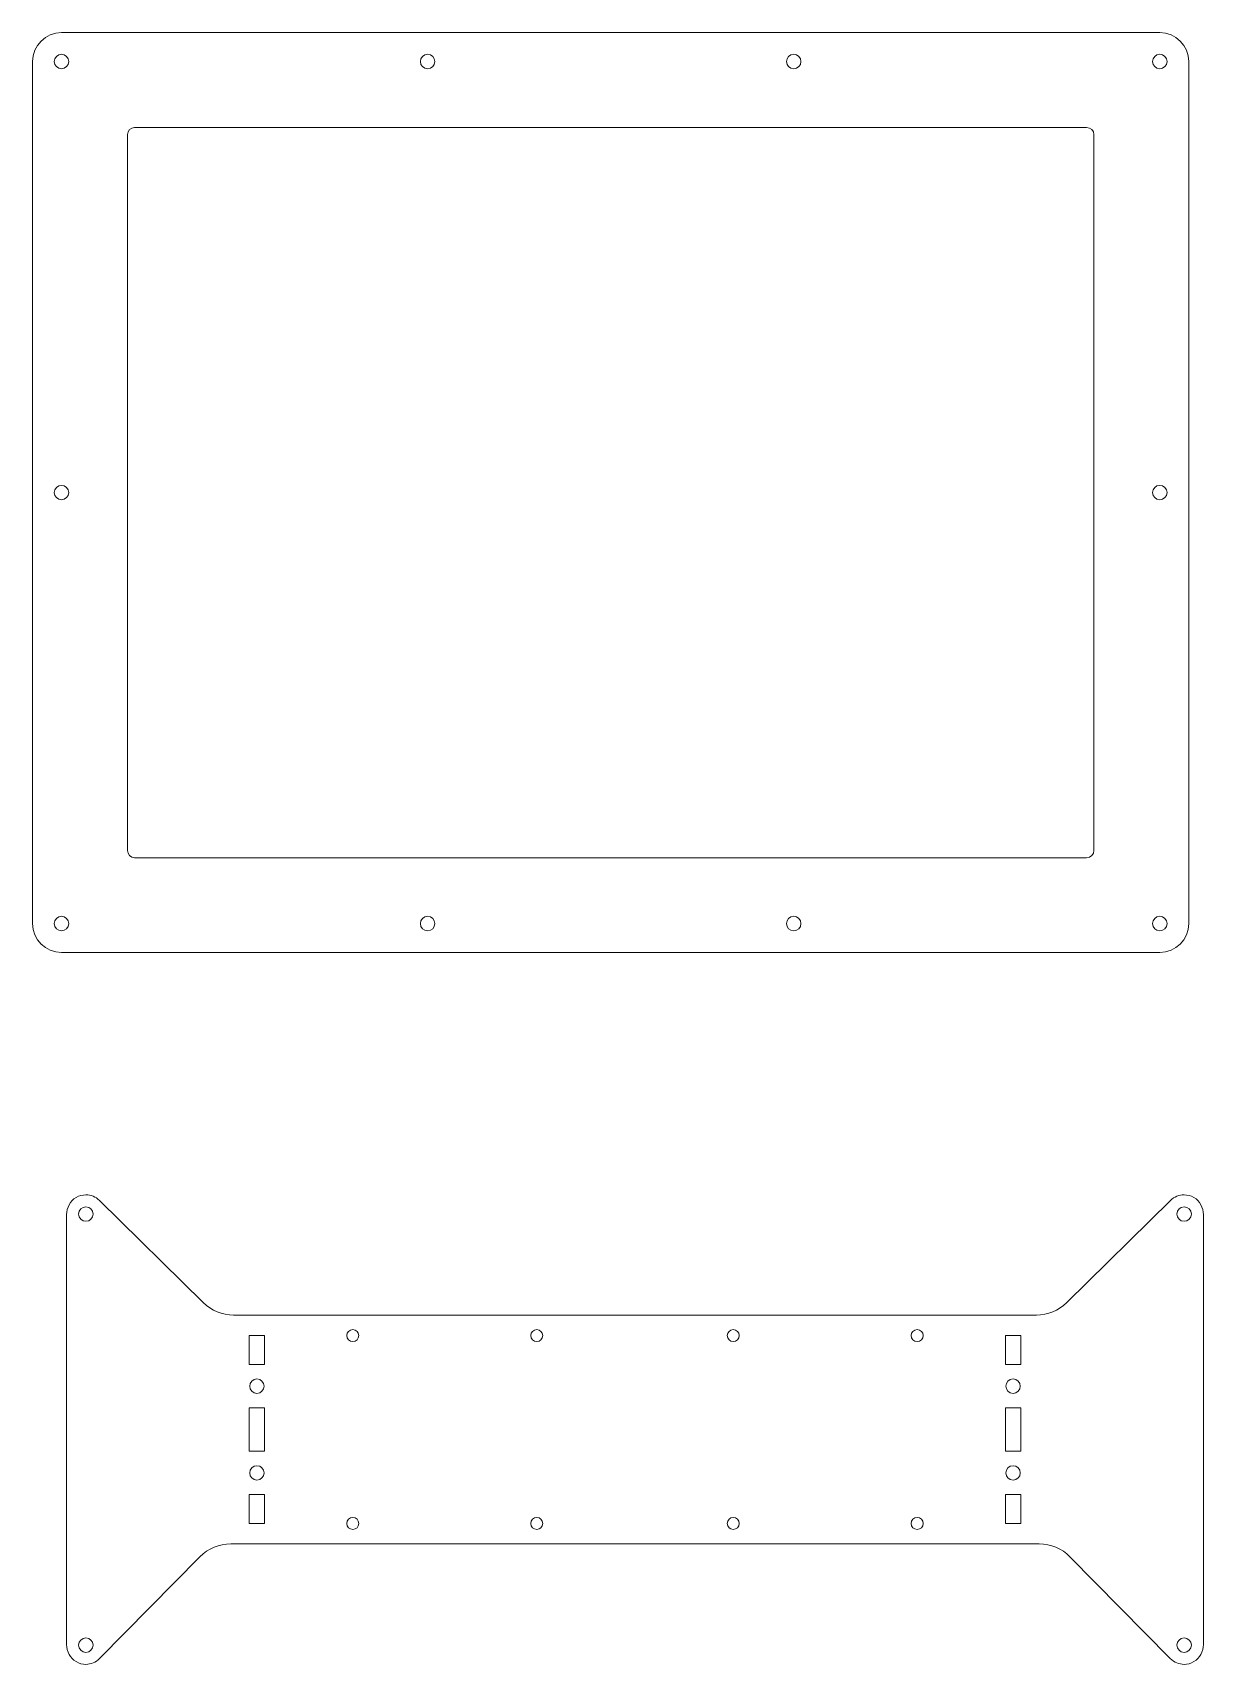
# Model space of a CAD drawing. Header units: inches. Extents: x 1.1 to 52.7, y 1 to 52.6.
# Drawn here: x 24.9 to 34.47, y 27.5 to 40.84 of the extents above; entities that cross this region are included whole.
import ezdxf

# ---------------------------------------------------------------- set-up
doc = ezdxf.new("R2010")
doc.units = ezdxf.units.IN
doc.header["$MEASUREMENT"] = 0
doc.layers.add('Artwork', color=7, linetype='Continuous')

msp = doc.modelspace()

# ---------------------------------------------------------------- linework, layer by layer
at = {"layer": 'Artwork', "lineweight": 5}
for points in [[(25.132, 40.842), (25.002, 40.842), (24.896, 40.736), (24.896, 40.606)], [(34.109, 40.842), (34.109, 40.842), (25.132, 40.842), (25.132, 40.842)], [(34.345, 40.606), (34.345, 40.736), (34.239, 40.842), (34.109, 40.842)], [(24.896, 40.606), (24.896, 40.606), (24.896, 33.559), (24.896, 33.559)], [(34.345, 33.559), (34.345, 33.559), (34.345, 40.606), (34.345, 40.606)], [(25.671, 40.008), (25.671, 40.041), (25.697, 40.067), (25.73, 40.067)], [(25.73, 40.067), (25.73, 40.067), (33.511, 40.067), (33.511, 40.067)], [(33.511, 40.067), (33.544, 40.067), (33.571, 40.041), (33.571, 40.008)], [(25.671, 34.157), (25.671, 34.157), (25.671, 40.008), (25.671, 40.008)], [(33.571, 40.008), (33.571, 40.008), (33.571, 34.157), (33.571, 34.157)], [(25.73, 34.097), (25.697, 34.097), (25.671, 34.124), (25.671, 34.157)], [(33.571, 34.157), (33.571, 34.124), (33.544, 34.097), (33.511, 34.097)], [(33.511, 34.097), (33.511, 34.097), (25.73, 34.097), (25.73, 34.097)], [(24.896, 33.559), (24.896, 33.428), (25.002, 33.322), (25.132, 33.322)], [(34.109, 33.322), (34.239, 33.322), (34.345, 33.428), (34.345, 33.559)], [(25.132, 33.322), (25.132, 33.322), (34.109, 33.322), (34.109, 33.322)], [(26.29, 30.46), (26.29, 30.46), (25.442, 31.296), (25.442, 31.296)], [(34.197, 31.296), (34.197, 31.296), (33.348, 30.46), (33.348, 30.46)], [(25.174, 31.18), (25.174, 31.18), (25.174, 27.665), (25.174, 27.665)], [(34.465, 27.665), (34.465, 27.665), (34.465, 31.18), (34.465, 31.18)], [(26.539, 30.358), (26.446, 30.358), (26.357, 30.394), (26.29, 30.46)], [(33.348, 30.46), (33.282, 30.394), (33.193, 30.358), (33.1, 30.358)], [(33.1, 30.358), (33.1, 30.358), (26.539, 30.358), (26.539, 30.358)], [(26.264, 28.382), (26.33, 28.45), (26.421, 28.488), (26.516, 28.488)], [(26.516, 28.488), (26.516, 28.488), (33.123, 28.488), (33.123, 28.488)], [(33.123, 28.488), (33.217, 28.488), (33.308, 28.45), (33.375, 28.382)], [(25.443, 27.55), (25.443, 27.55), (26.264, 28.382), (26.264, 28.382)], [(33.375, 28.382), (33.375, 28.382), (34.195, 27.55), (34.195, 27.55)]]:
    msp.add_open_spline(points, degree=3, dxfattribs=at)
for points, knots in [([(25.191, 40.606), (25.191, 40.638), (25.165, 40.665), (25.132, 40.665), (25.132, 40.665), (25.1, 40.665), (25.073, 40.638), (25.073, 40.606), (25.073, 40.606), (25.073, 40.573), (25.1, 40.547), (25.132, 40.547), (25.132, 40.547), (25.165, 40.547), (25.191, 40.573), (25.191, 40.606)], [0, 0, 0, 0, 0.25, 0.25, 0.25, 0.25, 0.5, 0.5, 0.5, 0.5, 0.75, 0.75, 0.75, 0.75, 1, 1, 1, 1]), ([(28.183, 40.606), (28.183, 40.638), (28.157, 40.665), (28.124, 40.665), (28.124, 40.665), (28.092, 40.665), (28.065, 40.638), (28.065, 40.606), (28.065, 40.606), (28.065, 40.573), (28.092, 40.547), (28.124, 40.547), (28.124, 40.547), (28.157, 40.547), (28.183, 40.573), (28.183, 40.606)], [0, 0, 0, 0, 0.25, 0.25, 0.25, 0.25, 0.5, 0.5, 0.5, 0.5, 0.75, 0.75, 0.75, 0.75, 1, 1, 1, 1]), ([(31.176, 40.606), (31.176, 40.638), (31.149, 40.665), (31.117, 40.665), (31.117, 40.665), (31.084, 40.665), (31.058, 40.638), (31.058, 40.606), (31.058, 40.606), (31.058, 40.573), (31.084, 40.547), (31.117, 40.547), (31.117, 40.547), (31.149, 40.547), (31.176, 40.573), (31.176, 40.606)], [0, 0, 0, 0, 0.25, 0.25, 0.25, 0.25, 0.5, 0.5, 0.5, 0.5, 0.75, 0.75, 0.75, 0.75, 1, 1, 1, 1]), ([(34.168, 40.606), (34.168, 40.638), (34.141, 40.665), (34.109, 40.665), (34.109, 40.665), (34.076, 40.665), (34.05, 40.638), (34.05, 40.606), (34.05, 40.606), (34.05, 40.573), (34.076, 40.547), (34.109, 40.547), (34.109, 40.547), (34.141, 40.547), (34.168, 40.573), (34.168, 40.606)], [0, 0, 0, 0, 0.25, 0.25, 0.25, 0.25, 0.5, 0.5, 0.5, 0.5, 0.75, 0.75, 0.75, 0.75, 1, 1, 1, 1]), ([(25.191, 37.082), (25.191, 37.115), (25.165, 37.141), (25.132, 37.141), (25.132, 37.141), (25.1, 37.141), (25.073, 37.115), (25.073, 37.082), (25.073, 37.082), (25.073, 37.05), (25.1, 37.023), (25.132, 37.023), (25.132, 37.023), (25.165, 37.023), (25.191, 37.05), (25.191, 37.082)], [0, 0, 0, 0, 0.25, 0.25, 0.25, 0.25, 0.5, 0.5, 0.5, 0.5, 0.75, 0.75, 0.75, 0.75, 1, 1, 1, 1]), ([(34.168, 37.082), (34.168, 37.115), (34.141, 37.141), (34.109, 37.141), (34.109, 37.141), (34.076, 37.141), (34.05, 37.115), (34.05, 37.082), (34.05, 37.082), (34.05, 37.05), (34.076, 37.023), (34.109, 37.023), (34.109, 37.023), (34.141, 37.023), (34.168, 37.05), (34.168, 37.082)], [0, 0, 0, 0, 0.25, 0.25, 0.25, 0.25, 0.5, 0.5, 0.5, 0.5, 0.75, 0.75, 0.75, 0.75, 1, 1, 1, 1]), ([(25.191, 33.559), (25.191, 33.591), (25.165, 33.618), (25.132, 33.618), (25.132, 33.618), (25.1, 33.618), (25.073, 33.591), (25.073, 33.559), (25.073, 33.559), (25.073, 33.526), (25.1, 33.5), (25.132, 33.5), (25.132, 33.5), (25.165, 33.5), (25.191, 33.526), (25.191, 33.559)], [0, 0, 0, 0, 0.25, 0.25, 0.25, 0.25, 0.5, 0.5, 0.5, 0.5, 0.75, 0.75, 0.75, 0.75, 1, 1, 1, 1]), ([(28.183, 33.559), (28.183, 33.591), (28.157, 33.618), (28.124, 33.618), (28.124, 33.618), (28.092, 33.618), (28.065, 33.591), (28.065, 33.559), (28.065, 33.559), (28.065, 33.526), (28.092, 33.5), (28.124, 33.5), (28.124, 33.5), (28.157, 33.5), (28.183, 33.526), (28.183, 33.559)], [0, 0, 0, 0, 0.25, 0.25, 0.25, 0.25, 0.5, 0.5, 0.5, 0.5, 0.75, 0.75, 0.75, 0.75, 1, 1, 1, 1]), ([(31.176, 33.559), (31.176, 33.591), (31.149, 33.618), (31.117, 33.618), (31.117, 33.618), (31.084, 33.618), (31.058, 33.591), (31.058, 33.559), (31.058, 33.559), (31.058, 33.526), (31.084, 33.5), (31.117, 33.5), (31.117, 33.5), (31.149, 33.5), (31.176, 33.526), (31.176, 33.559)], [0, 0, 0, 0, 0.25, 0.25, 0.25, 0.25, 0.5, 0.5, 0.5, 0.5, 0.75, 0.75, 0.75, 0.75, 1, 1, 1, 1]), ([(34.168, 33.559), (34.168, 33.591), (34.141, 33.618), (34.109, 33.618), (34.109, 33.618), (34.076, 33.618), (34.05, 33.591), (34.05, 33.559), (34.05, 33.559), (34.05, 33.526), (34.076, 33.5), (34.109, 33.5), (34.109, 33.5), (34.141, 33.5), (34.168, 33.526), (34.168, 33.559)], [0, 0, 0, 0, 0.25, 0.25, 0.25, 0.25, 0.5, 0.5, 0.5, 0.5, 0.75, 0.75, 0.75, 0.75, 1, 1, 1, 1]), ([(25.442, 31.296), (25.412, 31.326), (25.372, 31.341), (25.331, 31.341), (25.331, 31.341), (25.304, 31.341), (25.276, 31.334), (25.251, 31.32), (25.251, 31.32), (25.202, 31.291), (25.174, 31.236), (25.174, 31.18)], [0, 0, 0, 0, 0.333333, 0.333333, 0.333333, 0.333333, 0.666667, 0.666667, 0.666667, 0.666667, 1, 1, 1, 1]), ([(25.272, 31.184), (25.272, 31.151), (25.299, 31.125), (25.331, 31.125), (25.331, 31.125), (25.364, 31.125), (25.39, 31.151), (25.39, 31.184), (25.39, 31.184), (25.39, 31.217), (25.364, 31.243), (25.331, 31.243), (25.331, 31.243), (25.299, 31.243), (25.272, 31.217), (25.272, 31.184)], [0, 0, 0, 0, 0.25, 0.25, 0.25, 0.25, 0.5, 0.5, 0.5, 0.5, 0.75, 0.75, 0.75, 0.75, 1, 1, 1, 1]), ([(34.465, 31.18), (34.465, 31.236), (34.437, 31.291), (34.388, 31.32), (34.388, 31.32), (34.363, 31.334), (34.335, 31.341), (34.308, 31.341), (34.308, 31.341), (34.267, 31.341), (34.227, 31.326), (34.197, 31.296)], [0, 0, 0, 0, 0.333333, 0.333333, 0.333333, 0.333333, 0.666667, 0.666667, 0.666667, 0.666667, 1, 1, 1, 1]), ([(34.249, 31.184), (34.249, 31.151), (34.275, 31.125), (34.308, 31.125), (34.308, 31.125), (34.34, 31.125), (34.367, 31.151), (34.367, 31.184), (34.367, 31.184), (34.367, 31.217), (34.34, 31.243), (34.308, 31.243), (34.308, 31.243), (34.275, 31.243), (34.249, 31.217), (34.249, 31.184)], [0, 0, 0, 0, 0.25, 0.25, 0.25, 0.25, 0.5, 0.5, 0.5, 0.5, 0.75, 0.75, 0.75, 0.75, 1, 1, 1, 1]), ([(26.666, 29.954), (26.666, 29.954), (26.792, 29.954), (26.792, 29.954), (26.792, 29.954), (26.792, 29.954), (26.792, 30.19), (26.792, 30.19), (26.792, 30.19), (26.792, 30.19), (26.666, 30.19), (26.666, 30.19), (26.666, 30.19), (26.666, 30.19), (26.666, 29.954), (26.666, 29.954)], [0, 0, 0, 0, 0.25, 0.25, 0.25, 0.25, 0.5, 0.5, 0.5, 0.5, 0.75, 0.75, 0.75, 0.75, 1, 1, 1, 1]), ([(27.562, 30.19), (27.562, 30.163), (27.54, 30.141), (27.513, 30.141), (27.513, 30.141), (27.485, 30.141), (27.463, 30.163), (27.463, 30.19), (27.463, 30.19), (27.463, 30.217), (27.485, 30.24), (27.513, 30.24), (27.513, 30.24), (27.54, 30.24), (27.562, 30.217), (27.562, 30.19)], [0, 0, 0, 0, 0.25, 0.25, 0.25, 0.25, 0.5, 0.5, 0.5, 0.5, 0.75, 0.75, 0.75, 0.75, 1, 1, 1, 1]), ([(28.967, 30.19), (28.967, 30.163), (28.989, 30.141), (29.016, 30.141), (29.016, 30.141), (29.043, 30.141), (29.065, 30.163), (29.065, 30.19), (29.065, 30.19), (29.065, 30.217), (29.043, 30.24), (29.016, 30.24), (29.016, 30.24), (28.989, 30.24), (28.967, 30.217), (28.967, 30.19)], [0, 0, 0, 0, 0.25, 0.25, 0.25, 0.25, 0.5, 0.5, 0.5, 0.5, 0.75, 0.75, 0.75, 0.75, 1, 1, 1, 1]), ([(30.672, 30.19), (30.672, 30.163), (30.65, 30.141), (30.623, 30.141), (30.623, 30.141), (30.596, 30.141), (30.574, 30.163), (30.574, 30.19), (30.574, 30.19), (30.574, 30.217), (30.596, 30.24), (30.623, 30.24), (30.623, 30.24), (30.65, 30.24), (30.672, 30.217), (30.672, 30.19)], [0, 0, 0, 0, 0.25, 0.25, 0.25, 0.25, 0.5, 0.5, 0.5, 0.5, 0.75, 0.75, 0.75, 0.75, 1, 1, 1, 1]), ([(32.077, 30.19), (32.077, 30.163), (32.099, 30.141), (32.126, 30.141), (32.126, 30.141), (32.153, 30.141), (32.175, 30.163), (32.175, 30.19), (32.175, 30.19), (32.175, 30.217), (32.153, 30.24), (32.126, 30.24), (32.126, 30.24), (32.099, 30.24), (32.077, 30.217), (32.077, 30.19)], [0, 0, 0, 0, 0.25, 0.25, 0.25, 0.25, 0.5, 0.5, 0.5, 0.5, 0.75, 0.75, 0.75, 0.75, 1, 1, 1, 1]), ([(32.847, 29.954), (32.847, 29.954), (32.973, 29.954), (32.973, 29.954), (32.973, 29.954), (32.973, 29.954), (32.973, 30.19), (32.973, 30.19), (32.973, 30.19), (32.973, 30.19), (32.847, 30.19), (32.847, 30.19), (32.847, 30.19), (32.847, 30.19), (32.847, 29.954), (32.847, 29.954)], [0, 0, 0, 0, 0.25, 0.25, 0.25, 0.25, 0.5, 0.5, 0.5, 0.5, 0.75, 0.75, 0.75, 0.75, 1, 1, 1, 1]), ([(26.67, 29.777), (26.67, 29.745), (26.696, 29.718), (26.729, 29.718), (26.729, 29.718), (26.761, 29.718), (26.788, 29.745), (26.788, 29.777), (26.788, 29.777), (26.788, 29.81), (26.761, 29.836), (26.729, 29.836), (26.729, 29.836), (26.696, 29.836), (26.67, 29.81), (26.67, 29.777)], [0, 0, 0, 0, 0.25, 0.25, 0.25, 0.25, 0.5, 0.5, 0.5, 0.5, 0.75, 0.75, 0.75, 0.75, 1, 1, 1, 1]), ([(32.851, 29.777), (32.851, 29.745), (32.877, 29.718), (32.91, 29.718), (32.91, 29.718), (32.943, 29.718), (32.969, 29.745), (32.969, 29.777), (32.969, 29.777), (32.969, 29.81), (32.943, 29.836), (32.91, 29.836), (32.91, 29.836), (32.877, 29.836), (32.851, 29.81), (32.851, 29.777)], [0, 0, 0, 0, 0.25, 0.25, 0.25, 0.25, 0.5, 0.5, 0.5, 0.5, 0.75, 0.75, 0.75, 0.75, 1, 1, 1, 1]), ([(26.666, 29.245), (26.666, 29.245), (26.792, 29.245), (26.792, 29.245), (26.792, 29.245), (26.792, 29.245), (26.792, 29.6), (26.792, 29.6), (26.792, 29.6), (26.792, 29.6), (26.666, 29.6), (26.666, 29.6), (26.666, 29.6), (26.666, 29.6), (26.666, 29.245), (26.666, 29.245)], [0, 0, 0, 0, 0.25, 0.25, 0.25, 0.25, 0.5, 0.5, 0.5, 0.5, 0.75, 0.75, 0.75, 0.75, 1, 1, 1, 1]), ([(32.847, 29.245), (32.847, 29.245), (32.973, 29.245), (32.973, 29.245), (32.973, 29.245), (32.973, 29.245), (32.973, 29.6), (32.973, 29.6), (32.973, 29.6), (32.973, 29.6), (32.847, 29.6), (32.847, 29.6), (32.847, 29.6), (32.847, 29.6), (32.847, 29.245), (32.847, 29.245)], [0, 0, 0, 0, 0.25, 0.25, 0.25, 0.25, 0.5, 0.5, 0.5, 0.5, 0.75, 0.75, 0.75, 0.75, 1, 1, 1, 1]), ([(26.67, 29.068), (26.67, 29.036), (26.696, 29.009), (26.729, 29.009), (26.729, 29.009), (26.761, 29.009), (26.788, 29.036), (26.788, 29.068), (26.788, 29.068), (26.788, 29.101), (26.761, 29.127), (26.729, 29.127), (26.729, 29.127), (26.696, 29.127), (26.67, 29.101), (26.67, 29.068)], [0, 0, 0, 0, 0.25, 0.25, 0.25, 0.25, 0.5, 0.5, 0.5, 0.5, 0.75, 0.75, 0.75, 0.75, 1, 1, 1, 1]), ([(32.851, 29.068), (32.851, 29.036), (32.877, 29.009), (32.91, 29.009), (32.91, 29.009), (32.943, 29.009), (32.969, 29.036), (32.969, 29.068), (32.969, 29.068), (32.969, 29.101), (32.943, 29.127), (32.91, 29.127), (32.91, 29.127), (32.877, 29.127), (32.851, 29.101), (32.851, 29.068)], [0, 0, 0, 0, 0.25, 0.25, 0.25, 0.25, 0.5, 0.5, 0.5, 0.5, 0.75, 0.75, 0.75, 0.75, 1, 1, 1, 1]), ([(26.666, 28.655), (26.666, 28.655), (26.792, 28.655), (26.792, 28.655), (26.792, 28.655), (26.792, 28.655), (26.792, 28.891), (26.792, 28.891), (26.792, 28.891), (26.792, 28.891), (26.666, 28.891), (26.666, 28.891), (26.666, 28.891), (26.666, 28.891), (26.666, 28.655), (26.666, 28.655)], [0, 0, 0, 0, 0.25, 0.25, 0.25, 0.25, 0.5, 0.5, 0.5, 0.5, 0.75, 0.75, 0.75, 0.75, 1, 1, 1, 1]), ([(32.847, 28.655), (32.847, 28.655), (32.973, 28.655), (32.973, 28.655), (32.973, 28.655), (32.973, 28.655), (32.973, 28.891), (32.973, 28.891), (32.973, 28.891), (32.973, 28.891), (32.847, 28.891), (32.847, 28.891), (32.847, 28.891), (32.847, 28.891), (32.847, 28.655), (32.847, 28.655)], [0, 0, 0, 0, 0.25, 0.25, 0.25, 0.25, 0.5, 0.5, 0.5, 0.5, 0.75, 0.75, 0.75, 0.75, 1, 1, 1, 1]), ([(27.562, 28.655), (27.562, 28.628), (27.54, 28.606), (27.513, 28.606), (27.513, 28.606), (27.485, 28.606), (27.463, 28.628), (27.463, 28.655), (27.463, 28.655), (27.463, 28.682), (27.485, 28.704), (27.513, 28.704), (27.513, 28.704), (27.54, 28.704), (27.562, 28.682), (27.562, 28.655)], [0, 0, 0, 0, 0.25, 0.25, 0.25, 0.25, 0.5, 0.5, 0.5, 0.5, 0.75, 0.75, 0.75, 0.75, 1, 1, 1, 1]), ([(28.967, 28.655), (28.967, 28.628), (28.989, 28.606), (29.016, 28.606), (29.016, 28.606), (29.043, 28.606), (29.065, 28.628), (29.065, 28.655), (29.065, 28.655), (29.065, 28.682), (29.043, 28.704), (29.016, 28.704), (29.016, 28.704), (28.989, 28.704), (28.967, 28.682), (28.967, 28.655)], [0, 0, 0, 0, 0.25, 0.25, 0.25, 0.25, 0.5, 0.5, 0.5, 0.5, 0.75, 0.75, 0.75, 0.75, 1, 1, 1, 1]), ([(30.672, 28.655), (30.672, 28.628), (30.65, 28.606), (30.623, 28.606), (30.623, 28.606), (30.596, 28.606), (30.574, 28.628), (30.574, 28.655), (30.574, 28.655), (30.574, 28.682), (30.596, 28.704), (30.623, 28.704), (30.623, 28.704), (30.65, 28.704), (30.672, 28.682), (30.672, 28.655)], [0, 0, 0, 0, 0.25, 0.25, 0.25, 0.25, 0.5, 0.5, 0.5, 0.5, 0.75, 0.75, 0.75, 0.75, 1, 1, 1, 1]), ([(32.077, 28.655), (32.077, 28.628), (32.099, 28.606), (32.126, 28.606), (32.126, 28.606), (32.153, 28.606), (32.175, 28.628), (32.175, 28.655), (32.175, 28.655), (32.175, 28.682), (32.153, 28.704), (32.126, 28.704), (32.126, 28.704), (32.099, 28.704), (32.077, 28.682), (32.077, 28.655)], [0, 0, 0, 0, 0.25, 0.25, 0.25, 0.25, 0.5, 0.5, 0.5, 0.5, 0.75, 0.75, 0.75, 0.75, 1, 1, 1, 1]), ([(25.174, 27.665), (25.174, 27.608), (25.202, 27.554), (25.251, 27.525), (25.251, 27.525), (25.276, 27.51), (25.304, 27.503), (25.331, 27.503), (25.331, 27.503), (25.373, 27.503), (25.413, 27.519), (25.443, 27.55)], [0, 0, 0, 0, 0.333333, 0.333333, 0.333333, 0.333333, 0.666667, 0.666667, 0.666667, 0.666667, 1, 1, 1, 1]), ([(25.272, 27.66), (25.272, 27.628), (25.299, 27.601), (25.331, 27.601), (25.331, 27.601), (25.364, 27.601), (25.39, 27.628), (25.39, 27.66), (25.39, 27.66), (25.39, 27.693), (25.364, 27.719), (25.331, 27.719), (25.331, 27.719), (25.299, 27.719), (25.272, 27.693), (25.272, 27.66)], [0, 0, 0, 0, 0.25, 0.25, 0.25, 0.25, 0.5, 0.5, 0.5, 0.5, 0.75, 0.75, 0.75, 0.75, 1, 1, 1, 1]), ([(34.195, 27.55), (34.226, 27.519), (34.266, 27.503), (34.308, 27.503), (34.308, 27.503), (34.335, 27.503), (34.363, 27.51), (34.388, 27.525), (34.388, 27.525), (34.437, 27.554), (34.465, 27.608), (34.465, 27.665)], [0, 0, 0, 0, 0.333333, 0.333333, 0.333333, 0.333333, 0.666667, 0.666667, 0.666667, 0.666667, 1, 1, 1, 1]), ([(34.249, 27.66), (34.249, 27.628), (34.275, 27.601), (34.308, 27.601), (34.308, 27.601), (34.34, 27.601), (34.367, 27.628), (34.367, 27.66), (34.367, 27.66), (34.367, 27.693), (34.34, 27.719), (34.308, 27.719), (34.308, 27.719), (34.275, 27.719), (34.249, 27.693), (34.249, 27.66)], [0, 0, 0, 0, 0.25, 0.25, 0.25, 0.25, 0.5, 0.5, 0.5, 0.5, 0.75, 0.75, 0.75, 0.75, 1, 1, 1, 1])]:
    msp.add_open_spline(points, degree=3, knots=knots, dxfattribs=at)

doc.saveas('drawing.dxf')
